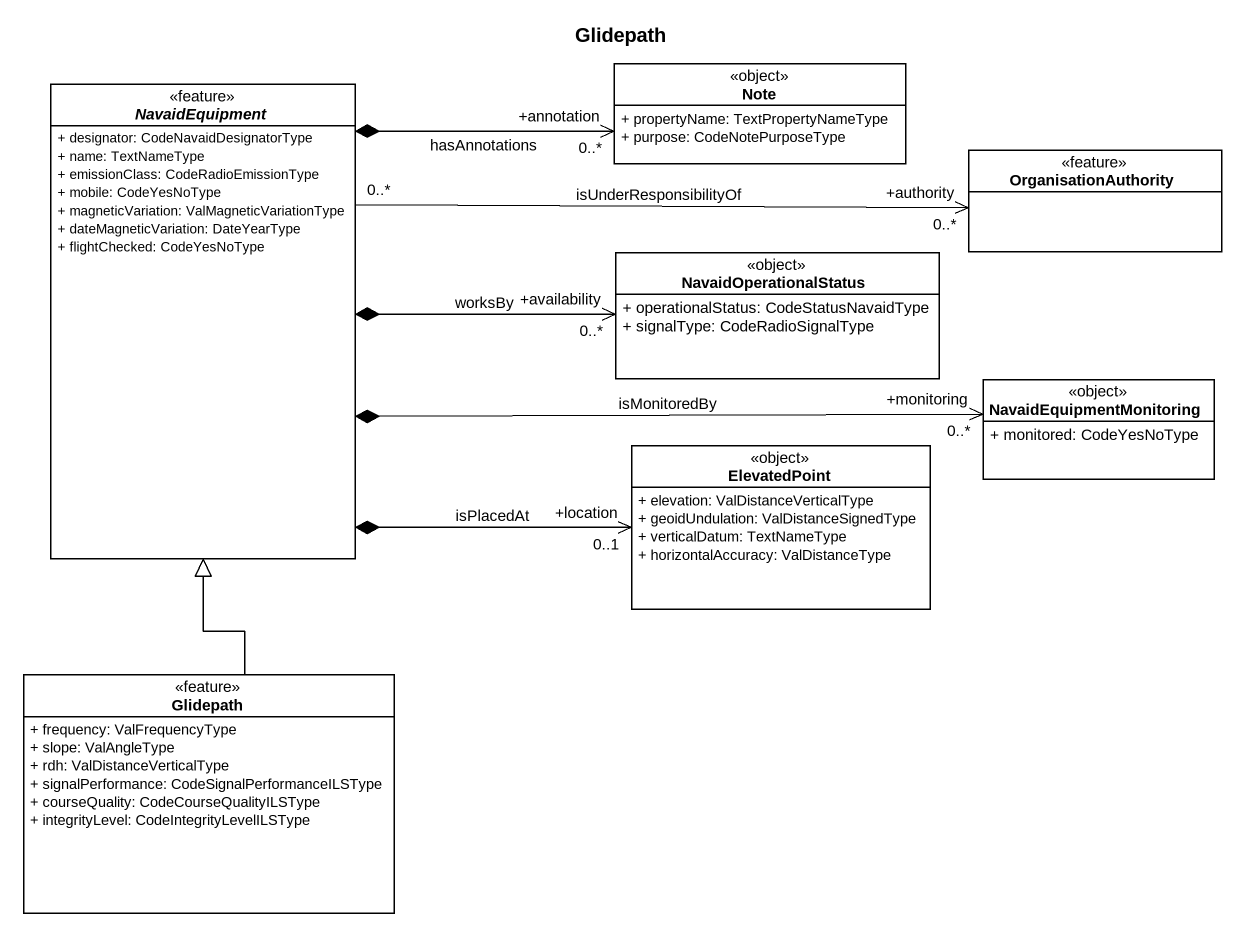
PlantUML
@startuml
title Glidepath
hide circle
hide empty members
skinparam classAttributeIconSize 0
class "Note" as Note_ <<object>> #FFFFFF {
  + propertyName: TextPropertyNameType
  + purpose: CodeNotePurposeType
}
abstract class NavaidEquipment <<feature>> {
  + designator: CodeNavaidDesignatorType
  + name: TextNameType
  + emissionClass: CodeRadioEmissionType
  + mobile: CodeYesNoType
  + magneticVariation: ValMagneticVariationType
  + dateMagneticVariation: DateYearType
  + flightChecked: CodeYesNoType
}
class OrganisationAuthority <<feature>>
class NavaidOperationalStatus <<object>> #FFFFFF {
  + operationalStatus: CodeStatusNavaidType
  + signalType: CodeRadioSignalType
}
class NavaidEquipmentMonitoring <<object>> #FFFFFF {
  + monitored: CodeYesNoType
}
class ElevatedPoint <<object>> #FFFFFF {
  + elevation: ValDistanceVerticalType
  + geoidUndulation: ValDistanceSignedType
  + verticalDatum: TextNameType
  + horizontalAccuracy: ValDistanceType
}
class Glidepath <<feature>> {
  + frequency: ValFrequencyType
  + slope: ValAngleType
  + rdh: ValDistanceVerticalType
  + signalPerformance: CodeSignalPerformanceILSType
  + courseQuality: CodeCourseQualityILSType
  + integrityLevel: CodeIntegrityLevelILSType
}
NavaidEquipment *-right-> "+annotation\n0..*" Note_ : hasAnnotations
NavaidEquipment "0..*" -right-> "+authority\n0..*" OrganisationAuthority : isUnderResponsibilityOf
NavaidEquipment *-right-> "+availability\n0..*" NavaidOperationalStatus : worksBy
NavaidEquipment *-right-> "+monitoring\n0..*" NavaidEquipmentMonitoring : isMonitoredBy
NavaidEquipment *-right-> "+location\n0..1" ElevatedPoint : isPlacedAt
Glidepath -up-|> NavaidEquipment
@enduml
